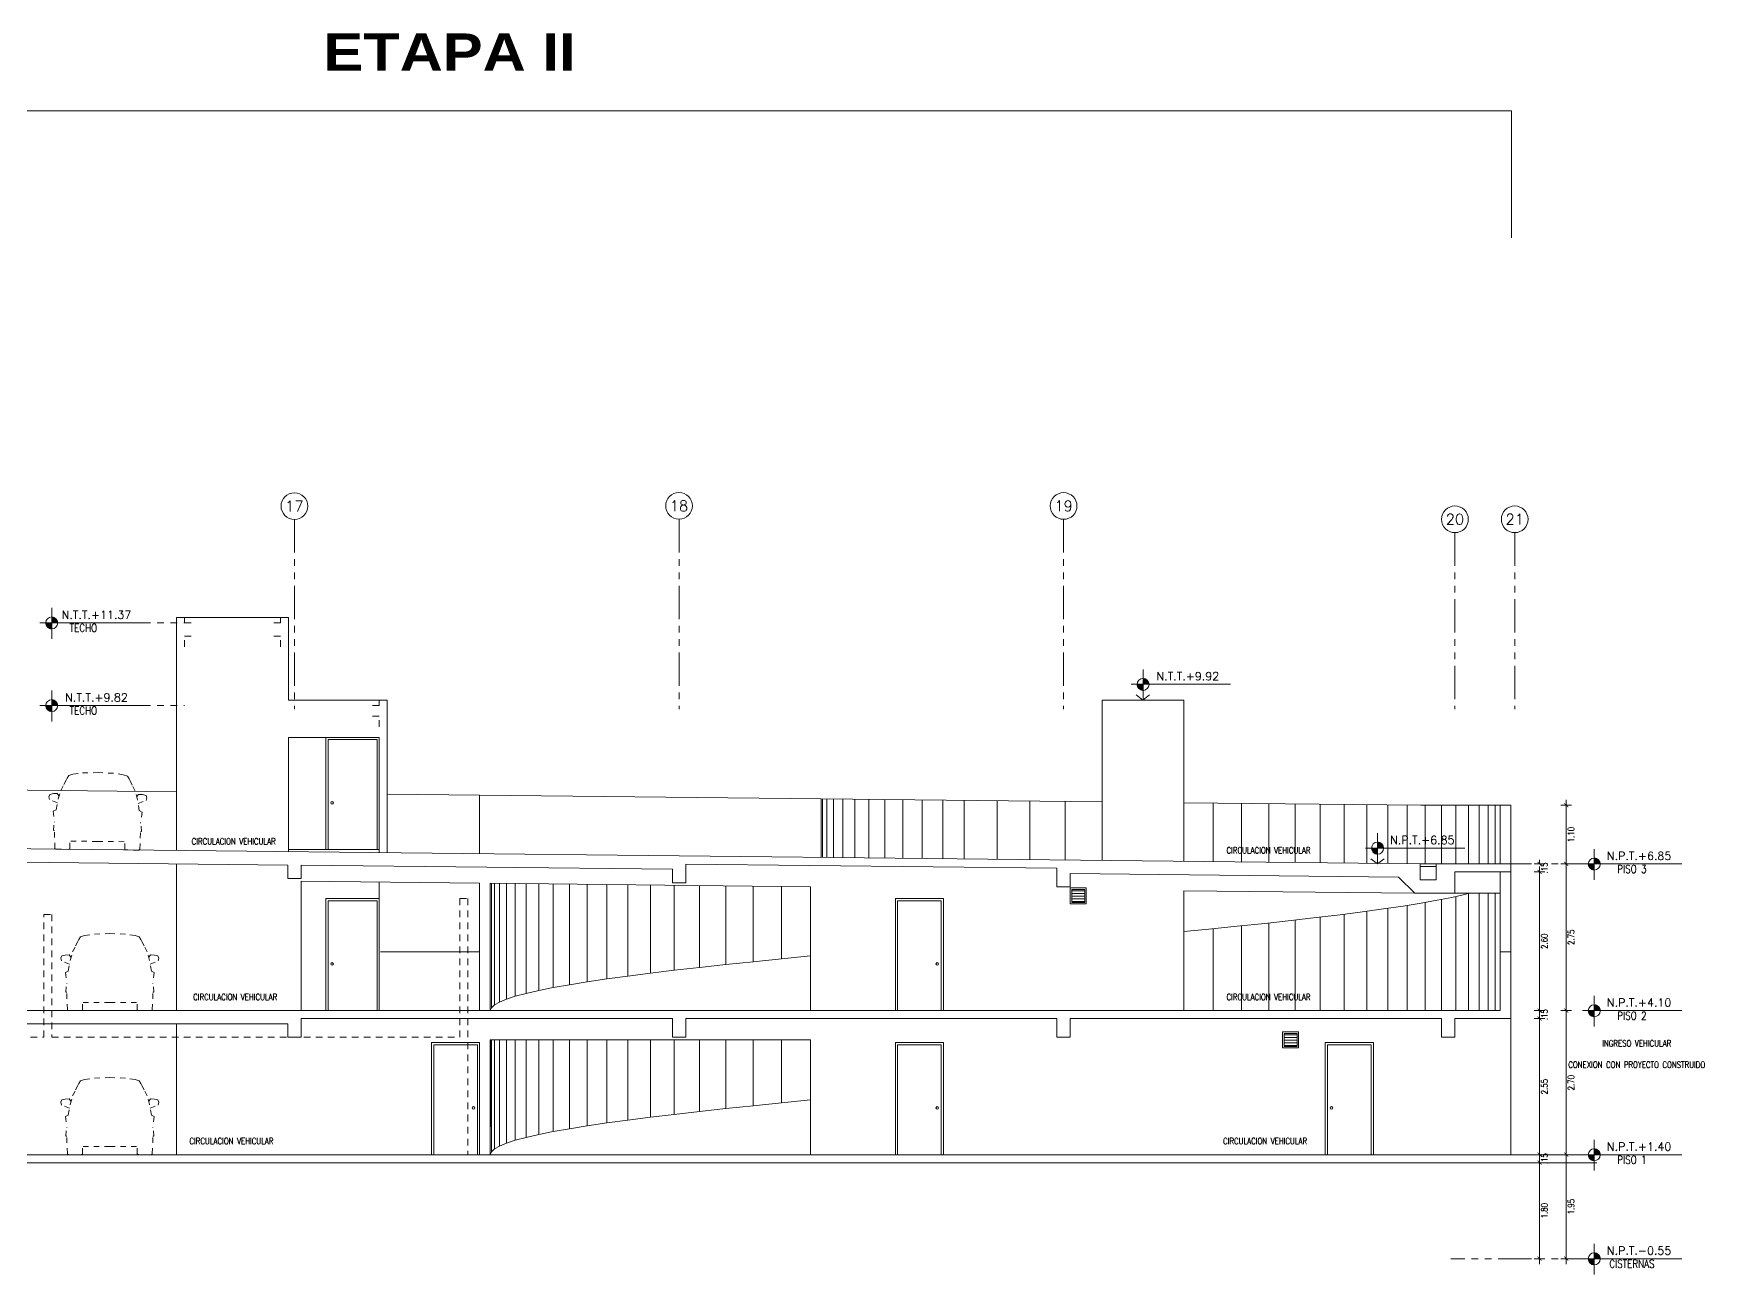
# Model space of a CAD drawing. Header units: millimetres. Extents: x 2085 to 2829, y 1347 to 1643.
# Drawn here: x 2350.84 to 2382.17, y 1372.19 to 1395.46 of the extents above; entities that cross this region are included whole.
import ezdxf
from ezdxf.enums import TextEntityAlignment as Align

# ---------------------------------------------------------------- set-up
doc = ezdxf.new("R2010")
doc.units = ezdxf.units.MM
for name, pattern in [('HIDDEN2', [0.1875, 0.125, -0.0625]), ('PHANTOM', [2.5, 1.25, -0.25, 0.25, -0.25, 0.25, -0.25]), ('PHANTOM2', [1.25, 0.625, -0.125, 0.125, -0.125, 0.125, -0.125])]:
    doc.linetypes.add(name, pattern=pattern)
doc.layers.get('0').update_dxf_attribs({"color": 251, "lineweight": 9})
doc.layers.get('DEFPOINTS').update_dxf_attribs({"color": 251, "lineweight": 9})
for name, color, linetype, lineweight in [('A-BARANDAS', 251, 'Continuous', 9), ('A-COTAS EXT', 251, 'Continuous', 9), ('A-EJES', 251, 'PHANTOM', 9), ('A-MURO BAJO', 251, 'Continuous', 9), ('A-MUROS', 251, 'Continuous', 9), ('A-NIVELES-NPT', 251, 'Continuous', 9), ('A-PROYECCIONES', 251, 'HIDDEN2', 9), ('A-PUERTAS', 251, 'Continuous', 9), ('A-TEXTO-AMBIENTES', 251, 'Continuous', 9)]:
    doc.layers.add(name, color=color, linetype=linetype, lineweight=lineweight)
doc.layers.add('A-ETAPAS', color=251, linetype='Continuous', lineweight=9, plot=False)
doc.styles.add('R160-75', font='ariblk.ttf', dxfattribs={"height": 0.6})
doc.styles.add('R80', font='romans.shx', dxfattribs={"width": 0.8, "oblique": 15, "height": 0.1})
doc.styles.add('ROMANS', font='romans.shx', dxfattribs={"width": 0.8})
doc.styles.add('TXT_COTAS', font='romans.shx', dxfattribs={"width": 0.8})
doc.dimstyles.new('DLP-COTA 75', dxfattribs={"dimtxt": 0.11, "dimasz": 0.075, "dimexe": 0.1, "dimexo": 0.1, "dimgap": 0.03, "dimtad": 2, "dimzin": 4, "dimdsep": 46, "dimtxsty": 'TXT_COTAS', "dimblk": 'ARCHTICK', "dimcen": 0, "dimdle": 0.1, "dimclrd": 256, "dimclre": 256, "dimclrt": 2, "dimadec": 0, "dimazin": 0, "dimtfac": 1, "dimtix": 1, "dimtofl": 0, "dimtmove": 2, "dimatfit": 3, "dimfxl": 0.1, "dimfxlon": 1, "dimtolj": 1, "dimtzin": 0, "dimlwd": 9, "dimlwe": 9, "dimarcsym": 0})

# ---------------------------------------------------------------- blocks, each defined once
blk = doc.blocks.new('_ArchTick')
at = {"color": 0, "linetype": 'ByBlock', "const_width": 0.15}
blk.add_lwpolyline([(-0.5, -0.5), (0.5, 0.5)], dxfattribs=at)
blk = doc.blocks.new('*D73')
at = {"layer": 'A-COTAS EXT', "lineweight": 9, "transparency": 16777216}
for p, q in [((1.028, -16.968), (1.028, -14.018)), ((0.928, -14.118), (1.128, -14.118)), ((0.928, -16.868), (1.128, -16.868))]:
    blk.add_line(p, q, dxfattribs=at)
at = {"layer": 'DEFPOINTS', "color": 0, "lineweight": 9, "transparency": 16777216}
for p in [(0.628, -14.118), (1.028, -14.118), (0.186, -16.868)]:
    blk.add_point(p, dxfattribs=at)
at = {"layer": 'A-COTAS EXT', "lineweight": 9, "transparency": 16777216, "xscale": 0.075, "yscale": 0.075, "zscale": 0.075}
for p, rotation in [((1.028, -14.118), 90), ((1.028, -16.868), 270)]:
    blk.add_blockref('_ArchTick', p, dxfattribs=dict(at, rotation=rotation))
at = {"layer": 'A-COTAS EXT', "color": 2, "transparency": 16777216, "insert": (1.118, -15.493), "char_height": 0.12, "attachment_point": 5, "rotation": 90, "style": 'TXT_COTAS'}
blk.add_mtext('\\A1;2.75', dxfattribs=at)
blk = doc.blocks.new('*D74')
at = {"layer": 'A-COTAS EXT', "lineweight": 9, "transparency": 16777216}
for p, q in [((0.428, -14.268), (0.628, -14.268)), ((0.528, -16.968), (0.528, -14.168)), ((0.428, -16.868), (0.628, -16.868))]:
    blk.add_line(p, q, dxfattribs=at)
at = {"layer": 'DEFPOINTS', "color": 0, "lineweight": 9, "transparency": 16777216}
for p in [(0.186, -14.268), (0.528, -14.268), (0.186, -16.868)]:
    blk.add_point(p, dxfattribs=at)
at = {"layer": 'A-COTAS EXT', "lineweight": 9, "transparency": 16777216, "xscale": 0.075, "yscale": 0.075, "zscale": 0.075}
for p, rotation in [((0.528, -14.268), 90), ((0.528, -16.868), 270)]:
    blk.add_blockref('_ArchTick', p, dxfattribs=dict(at, rotation=rotation))
at = {"layer": 'A-COTAS EXT', "color": 2, "transparency": 16777216, "insert": (0.618, -15.568), "char_height": 0.12, "attachment_point": 5, "rotation": 90, "style": 'TXT_COTAS'}
blk.add_mtext('\\A1;2.60', dxfattribs=at)
blk = doc.blocks.new('*D75')
at = {"layer": 'A-COTAS EXT', "lineweight": 9, "transparency": 16777216}
for p, q in [((0.528, -14.118), (0.528, -14.043)), ((0.428, -14.118), (0.628, -14.118)), ((0.428, -14.268), (0.628, -14.268)), ((0.528, -14.268), (0.528, -14.343))]:
    blk.add_line(p, q, dxfattribs=at)
at = {"layer": 'DEFPOINTS', "color": 0, "lineweight": 9, "transparency": 16777216}
for p in [(0.186, -14.268), (0.196, -14.118), (0.528, -14.118)]:
    blk.add_point(p, dxfattribs=at)
at = {"layer": 'A-COTAS EXT', "lineweight": 9, "transparency": 16777216, "xscale": 0.075, "yscale": 0.075, "zscale": 0.075}
for p, rotation in [((0.528, -14.118), 270), ((0.528, -14.268), 90)]:
    blk.add_blockref('_ArchTick', p, dxfattribs=dict(at, rotation=rotation))
at = {"layer": 'A-COTAS EXT', "color": 2, "transparency": 16777216, "insert": (0.618, -14.193), "char_height": 0.12, "attachment_point": 5, "rotation": 90, "style": 'TXT_COTAS'}
blk.add_mtext('\\A1;.15', dxfattribs=at)
blk = doc.blocks.new('*D76')
at = {"layer": 'A-COTAS EXT', "lineweight": 9, "transparency": 16777216}
for p, q in [((0.928, -13.018), (1.128, -13.018)), ((1.028, -14.218), (1.028, -12.918)), ((0.928, -14.118), (1.128, -14.118))]:
    blk.add_line(p, q, dxfattribs=at)
at = {"layer": 'DEFPOINTS', "color": 0, "lineweight": 9, "transparency": 16777216}
for p in [(0.186, -13.018), (1.028, -13.018), (0.186, -14.118, 0)]:
    blk.add_point(p, dxfattribs=at)
at = {"layer": 'A-COTAS EXT', "lineweight": 9, "transparency": 16777216, "xscale": 0.075, "yscale": 0.075, "zscale": 0.075}
for p, rotation in [((1.028, -13.018), 90), ((1.028, -14.118), 270)]:
    blk.add_blockref('_ArchTick', p, dxfattribs=dict(at, rotation=rotation))
at = {"layer": 'A-COTAS EXT', "color": 2, "transparency": 16777216, "insert": (1.118, -13.568), "char_height": 0.12, "attachment_point": 5, "rotation": 90, "style": 'TXT_COTAS'}
blk.add_mtext('\\A1;1.10', dxfattribs=at)
blk = doc.blocks.new('*D77')
at = {"layer": 'A-COTAS EXT', "lineweight": 9, "transparency": 16777216}
for p, q in [((0.928, -16.868), (1.128, -16.868)), ((1.028, -19.668), (1.028, -16.768)), ((0.928, -19.568), (1.128, -19.568))]:
    blk.add_line(p, q, dxfattribs=at)
at = {"layer": 'DEFPOINTS', "color": 0, "lineweight": 9, "transparency": 16777216}
for p in [(0.629, -16.868), (1.028, -16.868), (0.186, -19.568)]:
    blk.add_point(p, dxfattribs=at)
at = {"layer": 'A-COTAS EXT', "lineweight": 9, "transparency": 16777216, "xscale": 0.075, "yscale": 0.075, "zscale": 0.075}
for p, rotation in [((1.028, -16.868), 90), ((1.028, -19.568), 270)]:
    blk.add_blockref('_ArchTick', p, dxfattribs=dict(at, rotation=rotation))
at = {"layer": 'A-COTAS EXT', "color": 2, "transparency": 16777216, "insert": (1.118, -18.218), "char_height": 0.12, "attachment_point": 5, "rotation": 90, "style": 'TXT_COTAS'}
blk.add_mtext('\\A1;2.70', dxfattribs=at)
blk = doc.blocks.new('*D78')
at = {"layer": 'A-COTAS EXT', "lineweight": 9, "transparency": 16777216}
for p, q in [((0.428, -17.018), (0.628, -17.018)), ((0.528, -19.668), (0.528, -16.918)), ((0.428, -19.568), (0.628, -19.568))]:
    blk.add_line(p, q, dxfattribs=at)
at = {"layer": 'DEFPOINTS', "color": 0, "lineweight": 9, "transparency": 16777216}
for p in [(0.186, -17.018), (0.528, -17.018), (0.186, -19.568)]:
    blk.add_point(p, dxfattribs=at)
at = {"layer": 'A-COTAS EXT', "lineweight": 9, "transparency": 16777216, "xscale": 0.075, "yscale": 0.075, "zscale": 0.075}
for p, rotation in [((0.528, -17.018), 90), ((0.528, -19.568), 270)]:
    blk.add_blockref('_ArchTick', p, dxfattribs=dict(at, rotation=rotation))
at = {"layer": 'A-COTAS EXT', "color": 2, "transparency": 16777216, "insert": (0.618, -18.293), "char_height": 0.12, "attachment_point": 5, "rotation": 90, "style": 'TXT_COTAS'}
blk.add_mtext('\\A1;2.55', dxfattribs=at)
blk = doc.blocks.new('*D79')
at = {"layer": 'A-COTAS EXT', "lineweight": 9, "transparency": 16777216}
for p, q in [((0.428, -16.868), (0.628, -16.868)), ((0.528, -16.868), (0.528, -16.793)), ((0.428, -17.018), (0.628, -17.018)), ((0.528, -17.018), (0.528, -17.093))]:
    blk.add_line(p, q, dxfattribs=at)
at = {"layer": 'DEFPOINTS', "color": 0, "lineweight": 9, "transparency": 16777216}
for p in [(0.196, -16.868), (0.528, -16.868), (0.186, -17.018)]:
    blk.add_point(p, dxfattribs=at)
at = {"layer": 'A-COTAS EXT', "lineweight": 9, "transparency": 16777216, "xscale": 0.075, "yscale": 0.075, "zscale": 0.075}
for p, rotation in [((0.528, -16.868), 270), ((0.528, -17.018), 90)]:
    blk.add_blockref('_ArchTick', p, dxfattribs=dict(at, rotation=rotation))
at = {"layer": 'A-COTAS EXT', "color": 2, "transparency": 16777216, "insert": (0.618, -16.943), "char_height": 0.12, "attachment_point": 5, "rotation": 90, "style": 'TXT_COTAS'}
blk.add_mtext('\\A1;.15', dxfattribs=at)
blk = doc.blocks.new('SIM NIVEL PLANTA')
at = {"linetype": 'Continuous'}
h = blk.add_hatch(dxfattribs=at)
h.set_pattern_fill('_USER', color=256, scale=0.099996, angle=45, style=0, pattern_type=0)
h.set_pattern_definition([(45, (35396.10581, 26516.4892), (-0.0707080889, 0.0707080889), [])])
h.paths.add_polyline_path([(-17.03, 0), (-15.53, 0, 0.409209), (-17.03, 1.47)])
h.paths.add_polyline_path([(-18.53, 0, 0.419236), (-17.03, -1.53), (-17.03, 0)])
for p, q in [((4.81, 0), (-20, 0)), ((-17.03, -3.97), (-17.03, 3.72))]:
    blk.add_line(p, q)
blk.add_circle((-17.03, -0.03), 1.5, dxfattribs=at)
at = {"style": 'R80'}
blk.add_attdef('N.P.T.+0.00', text='', height=2.03, dxfattribs=at).set_placement((-5.83, 2.01), align=Align.MIDDLE_CENTER)
blk = doc.blocks.new('A$C056D72B4')
at = {"layer": 'A-PROYECCIONES', "color": 252, "ltscale": 0.7}
for p, q in [((0.013, 1.213), (0.055, 1.295)), ((0.055, 1.295), (0.074, 1.336)), ((0.074, 1.336), (0.106, 1.382)), ((0.106, 1.382), (0.183, 1.408)), ((0.183, 1.408), (0.364, 1.436)), ((0.364, 1.436), (0.655, 1.444)), ((0.945, 1.436), (0.655, 1.444)), ((1.127, 1.408), (0.945, 1.436)), ((-0.262, 0.982), (-0.248, 1.027)), ((-0.251, 0.931), (-0.262, 0.982)), ((-0.248, 1.027), (-0.181, 1.043)), ((-0.181, 1.043), (-0.109, 1.044)), ((-0.125, 0.74), (-0.089, 0.943)), ((-0.109, 1.044), (-0.076, 1.004)), ((-0.089, 0.943), (-0.043, 1.101)), ((-0.043, 1.101), (0.013, 1.213)), ((1.434, 0.74), (1.398, 0.943)), ((1.557, 1.027), (1.49, 1.043)), ((1.571, 0.982), (1.557, 1.027)), ((1.571, 0.982), (1.561, 0.931)), ((-0.103, 0.872), (-0.251, 0.931)), ((-0.125, 0.74), (-0.177, 0.714)), ((-0.177, 0.714), (-0.151, 0.507)), ((1.412, 0.872), (1.561, 0.931)), ((1.434, 0.74), (1.487, 0.714)), ((1.487, 0.714), (1.46, 0.507)), ((-0.173, 0.349), (-0.161, 0.507)), ((-0.154, 0.344), (-0.173, 0.349)), ((-0.141, 0.022), (-0.154, 0.344)), ((1.451, 0.022), (1.463, 0.344)), ((1.463, 0.344), (1.482, 0.349)), ((1.482, 0.349), (1.47, 0.507)), ((-0.12, 0), (0.12, 0)), ((0.141, 0.023), (0.141, 0.156)), ((0.655, 0.154), (0.141, 0.154)), ((0.655, 0.154), (1.168, 0.154)), ((1.168, 0.023), (1.168, 0.156)), ((1.429, 0), (1.189, 0))]:
    blk.add_line(p, q, dxfattribs=at)
for points in [[(1.398, 0.943), (1.352, 1.101), (1.296, 1.213), (1.254, 1.295), (1.236, 1.336), (1.203, 1.382), (1.127, 1.408)], [(1.419, 1.044), (1.385, 1.004)], [(1.49, 1.043), (1.419, 1.044)]]:
    blk.add_lwpolyline(points, dxfattribs=at)
for centre, start_param, end_param in [((-0.12, 0.023), 1.612306, 3.141593), ((0.12, 0.023), 3.141593, 4.712389), ((1.189, 0.023), 1.570796, 3.141593), ((1.429, 0.023), 3.141593, 4.67088)]:
    blk.add_ellipse(centre, major_axis=(0, 0.0225), ratio=0.942777, start_param=start_param, end_param=end_param, dxfattribs=at)
blk = doc.blocks.new('*D83')
at = {"layer": 'A-COTAS EXT', "lineweight": 9, "transparency": 16777216}
for p, q in [((0.428, -19.568), (0.628, -19.568)), ((0.428, -19.718), (0.628, -19.718)), ((0.528, -19.568), (0.528, -19.493)), ((0.528, -19.718), (0.528, -19.793))]:
    blk.add_line(p, q, dxfattribs=at)
at = {"layer": 'DEFPOINTS', "color": 0, "lineweight": 9, "transparency": 16777216}
for p in [(-0.012, -19.718, 0), (0.186, -19.568, 0), (0.528, -19.718)]:
    blk.add_point(p, dxfattribs=at)
at = {"layer": 'A-COTAS EXT', "lineweight": 9, "transparency": 16777216, "xscale": 0.075, "yscale": 0.075, "zscale": 0.075}
for p, rotation in [((0.528, -19.568), 270), ((0.528, -19.718), 90)]:
    blk.add_blockref('_ArchTick', p, dxfattribs=dict(at, rotation=rotation))
at = {"layer": 'A-COTAS EXT', "color": 2, "transparency": 16777216, "insert": (0.618, -19.643), "char_height": 0.12, "attachment_point": 5, "rotation": 90, "style": 'TXT_COTAS'}
blk.add_mtext('\\A1;.15', dxfattribs=at)
blk = doc.blocks.new('*D84')
at = {"layer": 'A-COTAS EXT', "lineweight": 9, "transparency": 16777216}
for p, q in [((0.428, -19.718), (0.628, -19.718)), ((0.528, -19.618), (0.528, -21.618)), ((0.428, -21.518), (0.628, -21.518))]:
    blk.add_line(p, q, dxfattribs=at)
at = {"layer": 'DEFPOINTS', "color": 0, "lineweight": 9, "transparency": 16777216}
for p in [(-0.012, -19.718, 0), (-0.012, -21.518, 0), (0.528, -21.518)]:
    blk.add_point(p, dxfattribs=at)
at = {"layer": 'A-COTAS EXT', "lineweight": 9, "transparency": 16777216, "xscale": 0.075, "yscale": 0.075, "zscale": 0.075}
for p, rotation in [((0.528, -19.718), 90), ((0.528, -21.518), 270)]:
    blk.add_blockref('_ArchTick', p, dxfattribs=dict(at, rotation=rotation))
at = {"layer": 'A-COTAS EXT', "color": 2, "transparency": 16777216, "insert": (0.618, -20.618), "char_height": 0.12, "attachment_point": 5, "rotation": 90, "style": 'TXT_COTAS'}
blk.add_mtext('\\A1;1.80', dxfattribs=at)
blk = doc.blocks.new('*D85')
at = {"layer": 'A-COTAS EXT', "lineweight": 9, "transparency": 16777216}
for p, q in [((0.928, -19.568), (1.128, -19.568)), ((1.028, -19.468), (1.028, -21.618)), ((0.928, -21.518), (1.128, -21.518))]:
    blk.add_line(p, q, dxfattribs=at)
at = {"layer": 'DEFPOINTS', "color": 0, "lineweight": 9, "transparency": 16777216}
for p in [(0.186, -19.568, 0), (-0.012, -21.518, 0), (1.028, -21.518)]:
    blk.add_point(p, dxfattribs=at)
at = {"layer": 'A-COTAS EXT', "lineweight": 9, "transparency": 16777216, "xscale": 0.075, "yscale": 0.075, "zscale": 0.075}
for p, rotation in [((1.028, -19.568), 90), ((1.028, -21.518), 270)]:
    blk.add_blockref('_ArchTick', p, dxfattribs=dict(at, rotation=rotation))
at = {"layer": 'A-COTAS EXT', "color": 2, "transparency": 16777216, "insert": (1.118, -20.543), "char_height": 0.12, "attachment_point": 5, "rotation": 90, "style": 'TXT_COTAS'}
blk.add_mtext('\\A1;1.95', dxfattribs=at)
blk = doc.blocks.new('FASA')
at = {"layer": 'A-MURO BAJO'}
h = blk.add_hatch(dxfattribs=at)
h.set_pattern_fill('_USER', color=8, scale=0.05, pattern_type=0)
h.set_pattern_definition([(0, (-8.23993, -14.718077), (0, 0.05), [])])
h.paths.add_polyline_path([(-8.24, -14.598), (-8, -14.598), (-8, -14.838), (-8.24, -14.838)])
h = blk.add_hatch(dxfattribs=at)
h.set_pattern_fill('_USER', color=8, scale=0.05, pattern_type=0)
h.set_pattern_definition([(0, (-4.25925, -17.418077), (0, 0.05), [])])
h.paths.add_polyline_path([(-4.259, -17.298), (-4.019, -17.298), (-4.019, -17.538), (-4.259, -17.538)])
at = {"layer": 'A-EJES', "ltscale": 0.5}
for p, q in [((-26.138, -9.598, 0), (-24.875, -9.598, 0)), ((-26.138, -11.148, 0), (-24.875, -11.148, 0)), ((1.627, -14.118, 0), (-1.136, -14.118, 0)), ((1.627, -19.568, 0), (-1.136, -19.568, 0)), ((1.627, -21.518, 0), (-1.136, -21.518, 0))]:
    blk.add_line(p, q, dxfattribs=at)
at = {"layer": 'A-EJES', "linetype": 'PHANTOM2'}
for points in [[(-22.815, -7.657), (-22.815, -11.216)], [(-15.605, -7.652), (-15.605, -11.216)], [(-8.395, -7.655), (-8.395, -11.216)], [(-1.059, -7.904), (-1.059, -11.216)], [(0.061, -7.904), (0.061, -11.216)]]:
    blk.add_lwpolyline(points, dxfattribs=at)
at = {"layer": 'A-EJES', "linetype": 'Continuous'}
for centre in [(-22.815, -7.41), (-15.605, -7.405), (-8.395, -7.407), (-1.059, -7.657), (0.061, -7.657)]:
    blk.add_circle(centre, 0.25, dxfattribs=at)
at = {"layer": 'A-ETAPAS'}
blk.add_lwpolyline([(-37.422, -2.378), (-37.422, 0), (0, 0), (0, -2.378)], dxfattribs=at)
at = {"layer": 'A-MURO BAJO'}
for p, q in [((-21.075, -11.048), (-21.075, -13.909)), ((-22.925, -11.748), (-21.225, -11.748, 0)), ((-22.925, -13.889), (-22.925, -11.748, 0)), ((-21.225, -11.748), (-21.225, -13.907, 0)), ((-19.342, -12.828), (-19.342, -13.928, 0)), ((-12.942, -12.897), (-12.942, -13.997, 0)), ((-12.942, -12.897), (-7.671, -12.954, 0)), ((-21.225, -13.848), (-22.925, -13.848, 0)), ((-25.025, -14.116), (-25.025, -16.868)), ((-0.213, -15.768), (-0.213, -14.268, 0)), ((-0.012, -15.768), (-0.012, -14.268, 0)), ((-22.69, -14.442), (-22.69, -16.868)), ((-19.342, -14.478), (-19.342, -16.868, 0)), ((-19.142, -14.48), (-19.142, -16.868, 0)), ((-13.142, -14.545), (-13.142, -16.868, 0)), ((-6.142, -14.62), (-6.142, -16.868, 0)), ((-25.025, -17.118), (-25.025, -19.568)), ((-0.012, -19.568), (-0.012, -17.018, 0)), ((-19.142, -17.418), (-19.142, -19.568, 0)), ((-13.142, -17.418), (-13.142, -19.568, 0))]:
    blk.add_line(p, q, dxfattribs=at)
at = {"layer": 'A-MURO BAJO', "color": 8}
for p, q in [((-12.913, -13.997), (-12.913, -12.897)), ((-12.836, -13.998), (-12.836, -12.898)), ((-12.707, -13.997), (-12.707, -12.897)), ((-12.531, -13.997, 0), (-12.531, -12.897, 0)), ((-12.309, -14.004), (-12.309, -12.904)), ((-12.045, -14.007), (-12.045, -12.906)), ((-11.744, -14.01), (-11.744, -12.91)), ((-11.407, -14.013), (-11.407, -12.913)), ((-11.044, -14.017), (-11.044, -12.917)), ((-10.659, -14.021), (-10.659, -12.921)), ((-10.257, -14.026, 0), (-10.257, -12.926, 0)), ((-9.642, -14.032, 0), (-9.642, -12.932, 0)), ((-9.027, -14.039, 0), (-9.027, -12.939, 0)), ((-8.368, -14.043), (-8.368, -12.943)), ((-5.594, -14.076, 0), (-5.594, -12.976, 0)), ((-5.062, -14.082, 0), (-5.062, -12.982, 0)), ((-4.549, -14.087, 0), (-4.549, -12.987, 0)), ((-4.055, -14.093, 0), (-4.055, -12.993, 0)), ((-3.584, -14.098, 0), (-3.584, -12.998, 0)), ((-3.136, -14.103, 0), (-3.136, -13.003, 0)), ((-2.714, -14.107, 0), (-2.714, -13.007, 0)), ((-2.319, -14.111, 0), (-2.319, -13.011, 0)), ((-1.953, -14.115, 0), (-1.953, -13.015, 0)), ((-1.618, -14.118, 0), (-1.618, -13.018, 0)), ((-1.314, -14.118, 0), (-1.314, -13.018, 0)), ((-1.043, -14.118, 0), (-1.043, -13.018, 0)), ((-0.806, -14.118, 0), (-0.806, -13.018, 0)), ((-0.604, -14.118, 0), (-0.604, -13.018, 0)), ((-0.438, -14.118, 0), (-0.438, -13.018, 0)), ((-0.308, -14.118, 0), (-0.308, -13.018, 0)), ((-19.12, -16.814, 0), (-19.12, -14.48, 0)), ((-19.064, -16.76, 0), (-19.064, -14.481, 0)), ((-18.971, -16.706, 0), (-18.971, -14.482, 0)), ((-18.84, -16.652, 0), (-18.84, -14.483, 0)), ((-18.674, -16.598, 0), (-18.674, -14.485, 0)), ((-18.472, -16.544, 0), (-18.472, -14.487, 0)), ((-18.235, -16.49, 0), (-18.235, -14.49, 0)), ((-17.964, -16.436, 0), (-17.964, -14.493, 0)), ((-17.66, -16.382, 0), (-17.66, -14.496, 0)), ((-17.325, -16.328, 0), (-17.325, -14.5, 0)), ((-16.959, -16.274, 0), (-16.959, -14.503, 0)), ((-16.564, -16.22, 0), (-16.564, -14.508, 0)), ((-16.142, -16.166, 0), (-16.142, -14.512, 0)), ((-15.695, -16.112, 0), (-15.695, -14.517, 0)), ((-15.223, -16.059, 0), (-15.223, -14.522, 0)), ((-14.729, -16.004, 0), (-14.729, -14.528, 0)), ((-14.216, -15.95, 0), (-14.216, -14.533, 0)), ((-13.684, -15.896, 0), (-13.684, -14.539, 0)), ((-0.806, -16.868, 0), (-0.806, -14.675, 0)), ((-0.604, -16.868, 0), (-0.604, -14.668, 0)), ((-0.438, -16.868, 0), (-0.438, -14.668, 0)), ((-0.308, -16.868, 0), (-0.308, -14.668, 0)), ((-2.714, -16.868, 0), (-2.714, -15.006, 0)), ((-2.319, -16.868, 0), (-2.319, -14.952, 0)), ((-1.953, -16.868, 0), (-1.953, -14.897, 0)), ((-1.618, -16.868, 0), (-1.618, -14.842, 0)), ((-1.314, -16.868, 0), (-1.314, -14.786, 0)), ((-1.043, -16.868, 0), (-1.043, -14.731, 0)), ((-5.594, -16.868, 0), (-5.594, -15.332, 0)), ((-5.062, -16.868, 0), (-5.062, -15.278, 0)), ((-4.549, -16.868, 0), (-4.549, -15.224, 0)), ((-4.055, -16.868, 0), (-4.055, -15.169, 0)), ((-3.584, -16.868, 0), (-3.584, -15.115, 0)), ((-3.136, -16.868, 0), (-3.136, -15.061, 0)), ((-19.139, -19.047, 0), (-19.139, -17.418, 0)), ((-19.12, -19.514, 0), (-19.12, -17.418, 0)), ((-19.064, -19.46, 0), (-19.064, -17.418, 0)), ((-18.971, -19.406, 0), (-18.971, -17.418, 0)), ((-18.84, -19.352, 0), (-18.84, -17.418, 0)), ((-18.674, -19.298, 0), (-18.674, -17.418, 0)), ((-18.472, -19.244, 0), (-18.472, -17.418, 0)), ((-18.235, -19.19, 0), (-18.235, -17.418, 0)), ((-17.964, -19.136, 0), (-17.964, -17.418, 0)), ((-17.66, -19.082, 0), (-17.66, -17.418, 0)), ((-17.325, -19.028, 0), (-17.325, -17.418, 0)), ((-16.959, -18.974, 0), (-16.959, -17.418, 0)), ((-16.564, -18.92, 0), (-16.564, -17.418, 0)), ((-16.142, -18.866, 0), (-16.142, -17.418, 0)), ((-15.695, -18.812, 0), (-15.695, -17.418, 0)), ((-15.223, -18.759, 0), (-15.223, -17.418, 0)), ((-14.729, -18.704, 0), (-14.729, -17.418, 0)), ((-14.216, -18.65, 0), (-14.216, -17.418, 0)), ((-13.684, -18.596, 0), (-13.684, -17.418, 0))]:
    blk.add_line(p, q, dxfattribs=at)
at = {"layer": 'A-MURO BAJO', "color": 4}
blk.add_line((-21.224, -14.457), (-21.224, -16.868), dxfattribs=at)
at = {"layer": 'A-MURO BAJO', "elevation": 0}
for points in [[(-25.025, -13.866), (-25.025, -9.498), (-22.925, -9.498), (-22.925, -11.048)], [(-22.925, -11.048), (-21.075, -11.048)], [(-7.671, -14.044), (-7.671, -11.048), (-6.142, -11.048), (-6.142, -14.07)], [(-19.342, -12.828), (-12.942, -12.897)], [(-22.69, -14.442), (-19.342, -14.478)], [(-19.142, -14.48), (-13.142, -14.545)], [(-6.142, -14.62), (-1.815, -14.667)], [(-1.06, -14.668), (-0.213, -14.668)], [(-19.142, -17.418), (-13.142, -17.418)]]:
    blk.add_lwpolyline(points, dxfattribs=at)
at = {"layer": 'A-MURO BAJO', "color": 6, "elevation": 0}
for points in [[(-40.214, -12.432), (-30.134, -12.718), (-29.488, -12.718), (-25.025, -12.766)], [(-21.075, -12.809), (-19.342, -12.828)], [(-6.142, -12.97), (-1.698, -13.018), (-0.213, -13.018)], [(-0.793, -14.668), (-0.883, -14.692), (-1.12, -14.746), (-1.391, -14.8), (-1.695, -14.854), (-2.03, -14.908), (-2.396, -14.962), (-2.791, -15.016), (-3.213, -15.07), (-3.661, -15.124), (-4.132, -15.177), (-4.626, -15.232), (-5.139, -15.286), (-5.671, -15.34), (-6.142, -15.387)], [(-21.202, -15.768), (-19.342, -15.768)], [(-19.142, -16.868), (-19.12, -16.814), (-19.064, -16.76), (-18.971, -16.706), (-18.84, -16.652), (-18.674, -16.598), (-18.472, -16.544), (-18.235, -16.49), (-17.964, -16.436), (-17.66, -16.382), (-17.325, -16.328), (-16.959, -16.274), (-16.564, -16.22), (-16.142, -16.166), (-15.695, -16.112), (-15.223, -16.059), (-14.729, -16.004), (-14.216, -15.95), (-13.684, -15.896), (-13.142, -15.842)], [(-19.142, -19.568), (-19.12, -19.514), (-19.064, -19.46), (-18.971, -19.406), (-18.84, -19.352), (-18.674, -19.298), (-18.472, -19.244), (-18.235, -19.19), (-17.964, -19.136), (-17.66, -19.082), (-17.325, -19.028), (-16.959, -18.974), (-16.564, -18.92), (-16.142, -18.866), (-15.695, -18.812), (-15.223, -18.759), (-14.729, -18.704), (-14.216, -18.65), (-13.684, -18.596), (-13.142, -18.542)]]:
    blk.add_lwpolyline(points, dxfattribs=at)
at = {"layer": 'A-MURO BAJO', "color": 3, "elevation": 0}
for points in [[(-1.711, -14.118), (-1.41, -14.118)], [(-1.711, -14.168), (-1.41, -14.168)]]:
    blk.add_lwpolyline(points, dxfattribs=at)
at = {"layer": 'A-MURO BAJO', "color": 8, "elevation": 0}
for points in [[(-8.27, -14.568), (-7.97, -14.568), (-7.97, -14.868), (-8.27, -14.868)], [(-8.24, -14.598), (-8, -14.598), (-8, -14.838), (-8.24, -14.838)]]:
    blk.add_lwpolyline(points, close=True, dxfattribs=at)
at = {"layer": 'A-MURO BAJO', "color": 8}
for points in [[(-4.289, -17.268), (-3.989, -17.268), (-3.989, -17.568), (-4.289, -17.568)], [(-4.259, -17.298), (-4.019, -17.298), (-4.019, -17.538), (-4.259, -17.538)]]:
    blk.add_lwpolyline(points, close=True, dxfattribs=at)
at = {"layer": 'A-MUROS'}
for p, q in [((-0.213, -14.118, 0), (-0.213, -13.018, 0)), ((-0.213, -13.018, 0), (-0.012, -13.018, 0)), ((-0.012, -13.018, 0), (-0.012, -14.268, 0)), ((-0.213, -16.868, 0), (-0.213, -15.768, 0)), ((-0.213, -15.768, 0), (-0.012, -15.768, 0))]:
    blk.add_line(p, q, dxfattribs=at)
at = {"layer": 'A-MUROS', "elevation": 0}
for points in [[(-29.5, -13.818), (-1.71, -14.118)], [(-29.101, -14.072), (-22.94, -14.139)], [(-22.69, -14.142), (-22.69, -14.392), (-22.94, -14.392), (-22.94, -14.139)], [(-22.69, -14.142), (-15.73, -14.217)], [(-15.48, -14.119), (-15.48, -14.469), (-15.73, -14.469), (-15.73, -14.217)], [(-15.48, -14.119), (-8.52, -14.195)], [(-8.27, -14.297), (-8.27, -14.547), (-8.52, -14.547), (-8.52, -14.195)], [(-8.27, -14.297), (-2.118, -14.364)], [(-1.06, -14.268), (-1.06, -14.668), (-1.813, -14.668), (-2.118, -14.364)], [(-1.41, -14.118), (-1.41, -14.418), (-1.71, -14.418), (-1.71, -14.118)], [(-1.41, -14.118), (-0.213, -14.118)], [(-1.06, -14.268), (-0.012, -14.268)], [(-0.012, -15.768), (-0.012, -17.018)], [(-37.36, -16.595), (-30.15, -16.868), (-0.213, -16.868)], [(-119.93, -17.168), (-107.92, -17.168), (-76.8, -18.368), (-61.83, -18.368), (-30.15, -19.568), (1.601, -19.568)], [(-29.9, -17.118), (-22.94, -17.118)], [(-22.69, -17.018), (-22.69, -17.368), (-22.94, -17.368), (-22.94, -17.118)], [(-22.69, -17.018), (-15.73, -17.018)], [(-15.48, -17.018), (-15.48, -17.368), (-15.73, -17.368), (-15.73, -17.018)], [(-15.48, -17.018), (-8.52, -17.018)], [(-8.27, -17.018), (-8.27, -17.368), (-8.52, -17.368), (-8.52, -17.018)], [(-8.27, -17.018), (-1.31, -17.018)], [(-1.06, -17.018), (-1.06, -17.368), (-1.31, -17.368), (-1.31, -17.018)], [(-1.06, -17.018), (-0.012, -17.018)], [(-60.593, -18.565), (-30.153, -19.718), (1.601, -19.718)]]:
    blk.add_lwpolyline(points, dxfattribs=at)
at = {"layer": 'A-NIVELES-NPT', "elevation": 0}
for points in [[(-6.907, -11.048), (-7.032, -10.949)], [(-6.907, -11.048), (-6.782, -10.949)], [(-2.511, -14.118), (-2.636, -14.019)], [(-2.511, -14.118), (-2.386, -14.019)]]:
    blk.add_lwpolyline(points, dxfattribs=at)
at = {"layer": 'A-PROYECCIONES', "elevation": 0}
for points in [[(-24.875, -9.498), (-24.875, -9.598), (-24.675, -9.598)], [(-23.075, -9.498), (-23.075, -9.598), (-23.275, -9.598)], [(-24.875, -10.048), (-24.875, -9.848), (-24.675, -9.848)], [(-23.075, -10.048), (-23.075, -9.848), (-23.275, -9.848)], [(-21.225, -11.048), (-21.225, -11.148), (-21.425, -11.148)], [(-21.225, -11.548), (-21.225, -11.348), (-21.425, -11.348)]]:
    blk.add_lwpolyline(points, dxfattribs=at)
at = {"layer": 'A-PUERTAS', "color": 4, "elevation": 0}
blk.add_lwpolyline([(-22.225, -11.748), (-21.225, -11.748), (-21.225, -13.848), (-22.225, -13.848)], close=True, dxfattribs=at)
at = {"layer": 'A-PUERTAS', "color": 7, "elevation": 0}
for points in [[(-22.185, -11.788), (-21.265, -11.788), (-21.265, -13.848), (-22.185, -13.848)], [(-11.508, -14.808), (-10.688, -14.808), (-10.688, -16.868), (-11.508, -16.868)], [(-20.202, -17.508), (-19.382, -17.508), (-19.382, -19.568), (-20.202, -19.568)], [(-11.508, -17.508), (-10.688, -17.508), (-10.688, -19.568), (-11.508, -19.568)]]:
    blk.add_lwpolyline(points, close=True, dxfattribs=at)
at = {"layer": 'A-PUERTAS', "color": 4}
blk.add_lwpolyline([(-22.224, -14.768), (-21.224, -14.768), (-21.224, -16.868), (-22.224, -16.868)], close=True, dxfattribs=at)
at = {"layer": 'A-PUERTAS', "color": 7}
for points in [[(-22.184, -14.808), (-21.264, -14.808), (-21.264, -16.868), (-22.184, -16.868)], [(-3.449, -17.508), (-2.629, -17.508), (-2.629, -19.568), (-3.449, -19.568)]]:
    blk.add_lwpolyline(points, close=True, dxfattribs=at)
at = {"layer": 'A-PUERTAS', "elevation": 0}
for points in [[(-11.548, -14.768), (-10.648, -14.768), (-10.648, -16.868), (-11.548, -16.868)], [(-11.548, -17.468), (-10.648, -17.468), (-10.648, -19.568), (-11.548, -19.568)]]:
    blk.add_lwpolyline(points, close=True, dxfattribs=at)
at = {"layer": 'A-PUERTAS', "color": 2, "elevation": 0}
blk.add_lwpolyline([(-20.242, -17.468), (-19.342, -17.468), (-19.342, -19.568), (-20.242, -19.568)], close=True, dxfattribs=at)
at = {"layer": 'A-PUERTAS'}
blk.add_lwpolyline([(-3.489, -17.468), (-2.589, -17.468), (-2.589, -19.568), (-3.489, -19.568)], close=True, dxfattribs=at)
at = {"layer": 'A-PUERTAS', "color": 7}
for centre in [(-22.11, -12.973, 0), (-22.109, -15.993, 0), (-10.763, -15.993, 0), (-19.457, -18.693, 0), (-10.763, -18.693, 0), (-3.374, -18.693, 0)]:
    blk.add_circle(centre, 0.025, dxfattribs=at)
at = {"layer": 'DEFPOINTS', "linetype": 'HIDDEN2', "elevation": 0}
blk.add_lwpolyline([(-39.914, -17.368), (-27.514, -17.368), (-27.514, -15.068), (-27.364, -15.068), (-27.364, -17.368), (-19.714, -17.368), (-19.714, -14.768), (-19.564, -14.768), (-19.564, -19.568), (-17.171, -19.568)], dxfattribs=at)
for p, xscale, rotation in [((-25.855, -13.857), -0.9999999999999987, 359.3815044423857), ((-25.62, -16.868, 0), -1, 2.599256809787676e-08), ((-25.62, -19.568, 0), -1, 2.599256809787676e-08)]:
    blk.add_blockref('A$C056D72B4', p, dxfattribs=dict(xscale=xscale, rotation=rotation))
at = {"layer": 'A-NIVELES-NPT', "xscale": 0.075, "yscale": 0.075, "zscale": 0.075}
for p, values in [((-26.087, -9.598, 0), {'N.P.T.+0.00': 'N.T.T.+11.37'}), ((-5.629, -10.75), {'N.P.T.+0.00': 'N.T.T.+9.92'}), ((-26.087, -11.148, 0), {'N.P.T.+0.00': 'N.T.T.+9.82'}), ((-1.233, -13.82, 0), {'N.P.T.+0.00': 'N.P.T.+6.85'}), ((2.831, -14.118, 0), {'N.P.T.+0.00': 'N.P.T.+6.85'}), ((2.831, -16.868, 0), {'N.P.T.+0.00': 'N.P.T.+4.10'}), ((2.831, -19.568, 0), {'N.P.T.+0.00': 'N.P.T.+1.40'}), ((2.831, -21.518, 0), {'N.P.T.+0.00': 'N.P.T.-0.55'})]:
    blk.add_blockref('SIM NIVEL PLANTA', p, dxfattribs=at).add_auto_attribs(values)
at = {"layer": 'A-EJES', "color": 1, "linetype": 'Continuous', "style": 'ROMANS'}
for s, p in [('17', (-22.815, -7.41)), ('18', (-15.605, -7.405)), ('19', (-8.395, -7.407)), ('20', (-1.059, -7.657)), ('21', (0.061, -7.657))]:
    blk.add_text(s, height=0.2, dxfattribs=at).set_placement(p, align=Align.MIDDLE_CENTER)
at = {"layer": 'A-ETAPAS', "style": 'R160-75'}
blk.add_text('ETAPA II', height=0.7, dxfattribs=at).set_placement((-19.908, 0.751), align=Align.CENTER)
at = {"layer": 'A-TEXTO-AMBIENTES', "style": 'ROMANS', "width": 0.8}
for p in [(-23.953, -13.755, 0), (-4.554, -13.923, 0), (-23.925, -16.673, 0), (-4.554, -16.673, 0), (-23.995, -19.373, 0), (-4.618, -19.373, 0)]:
    blk.add_text('CIRCULACION VEHICULAR', height=0.12, dxfattribs=at).set_placement(p, align=Align.CENTER)
at = {"layer": 'A-TEXTO-AMBIENTES', "width": 2.55621, "attachment_point": 5, "style": 'ROMANS'}
for s, insert, char_height in [('TECHO', (-26.77, -9.693, 0), 0.15), ('TECHO', (-26.77, -11.243, 0), 0.15), ('PISO 3', (2.259, -14.213, 0), 0.15), ('PISO 2', (2.259, -16.963, 0), 0.15), ('INGRESO VEHICULAR\\P\\PCONEXION CON PROYECTO CONSTRUIDO', (2.349, -17.682, 0), 0.12), ('PISO 1', (2.259, -19.663, 0), 0.15), ('CISTERNAS', (2.259, -21.613, 0), 0.15)]:
    blk.add_mtext(s, dxfattribs=dict(at, insert=insert, char_height=char_height))
at = {"layer": 'A-COTAS EXT'}
for base, p1, p2, picture, middle in [((1.028, -13.018, 0), (0.186, -14.118, 0), (0.186, -13.018, 0), '*D76', (1.118, -13.568, 0)), ((1.028, -14.118, 0), (0.186, -16.868, 0), (0.628, -14.118, 0), '*D73', (1.118, -15.493, 0)), ((0.528, -14.118, 0), (0.186, -14.268, 0), (0.196, -14.118, 0), '*D75', (0.618, -14.193, 0)), ((0.528, -14.268, 0), (0.186, -16.868, 0), (0.186, -14.268, 0), '*D74', (0.618, -15.568, 0)), ((1.028, -16.868, 0), (0.186, -19.568, 0), (0.629, -16.868, 0), '*D77', (1.118, -18.218, 0)), ((0.528, -16.868, 0), (0.186, -17.018, 0), (0.196, -16.868, 0), '*D79', (0.618, -16.943, 0)), ((0.528, -17.018, 0), (0.186, -19.568, 0), (0.186, -17.018, 0), '*D78', (0.618, -18.293, 0)), ((1.028, -21.518, 0), (0.186, -19.568, 0), (-0.012, -21.518, 0), '*D85', (1.118, -20.543, 0)), ((0.528, -19.718, 0), (0.186, -19.568, 0), (-0.012, -19.718, 0), '*D83', (0.618, -19.643, 0)), ((0.528, -21.518, 0), (-0.012, -19.718, 0), (-0.012, -21.518, 0), '*D84', (0.618, -20.618, 0))]:
    dim = blk.add_linear_dim(base=base, p1=p1, p2=p2, angle=90, dimstyle='DLP-COTA 75', override={"dimtxt": 0.12}, dxfattribs=at)
    dim.commit()
    dim.dimension.update_dxf_attribs({"geometry": picture, "text_midpoint": middle})

msp = doc.modelspace()

# ---------------------------------------------------------------- block references
at = {"layer": 'A-BARANDAS'}
msp.add_blockref('FASA', (2378.547, 1394.004, 0), dxfattribs=at)

doc.saveas('drawing.dxf')
